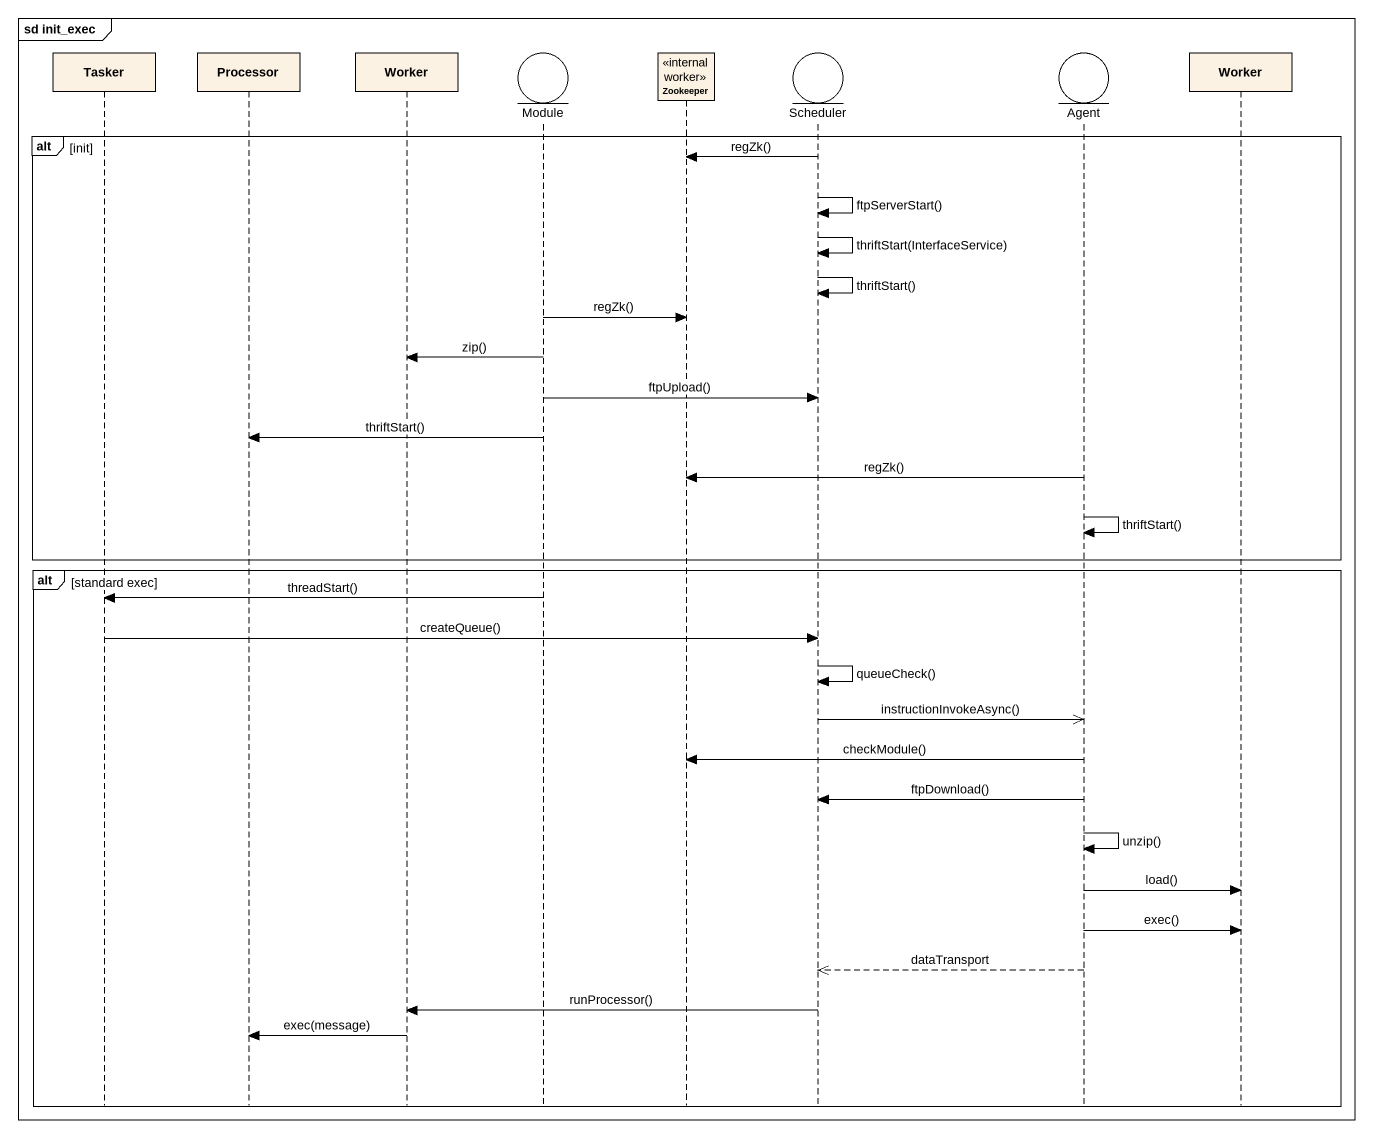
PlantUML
@startuml
mainframe sd init_exec
hide footbox
participant Tasker
participant Processor
participant Worker
entity Module
participant Zookeeper <<internal worker>>
entity Scheduler
entity "Agent" as Agent_
participant "Worker" as Worker_2

alt init
  Scheduler -> Zookeeper : regZk()
  Scheduler -> Scheduler : ftpServerStart()
  Scheduler -> Scheduler : thriftStart(InterfaceService)
  Scheduler -> Scheduler : thriftStart()
  Module -> Zookeeper : regZk()
  Module -> Worker : zip()
  Module -> Scheduler : ftpUpload()
  Module -> Processor : thriftStart()
  Agent_ -> Zookeeper : regZk()
  Agent_ -> Agent_ : thriftStart()
end
alt standard exec
  Module -> Tasker : threadStart()
  Tasker -> Scheduler : createQueue()
  Scheduler -> Scheduler : queueCheck()
  Scheduler ->> Agent_ : instructionInvokeAsync()
  Agent_ -> Zookeeper : checkModule()
  Agent_ -> Scheduler : ftpDownload()
  Agent_ -> Agent_ : unzip()
  Agent_ -> Worker_2 : load()
  Agent_ -> Worker_2 : exec()
  Agent_ -->> Scheduler : dataTransport
  Scheduler -> Worker : runProcessor()
  Worker -> Processor : exec(message)
end
@enduml
